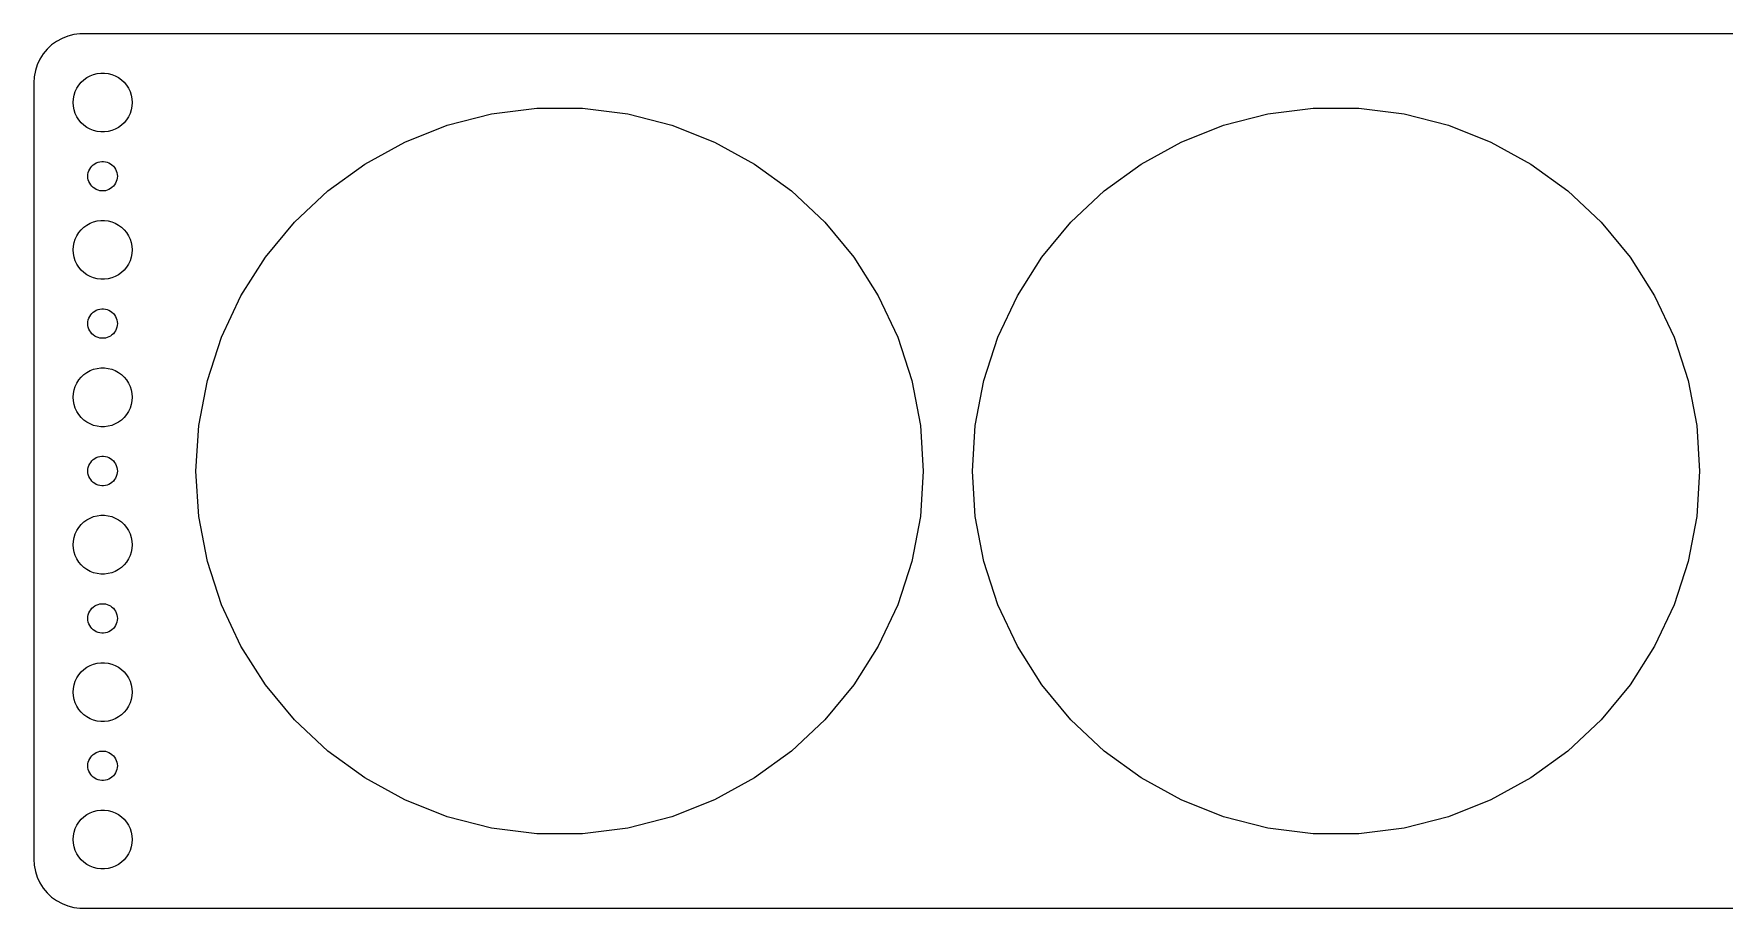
# Model space of a CAD drawing. Header units: metres. Extents: x -172 to 172, y -44 to 44.
# Drawn here: x -172 to 0, y -44.5 to 44.5 of the extents above; entities that cross this region are included whole.
import ezdxf

# ---------------------------------------------------------------- set-up
doc = ezdxf.new("R2010")
doc.units = ezdxf.units.M

msp = doc.modelspace()

# ---------------------------------------------------------------- linework, layer by layer
for p, q in [((-170.187, 43.3526), (-170.645, 42.9227)), ((-169.679, 43.7216), (-170.187, 43.3526)), ((-169.129, 44.0241), (-169.679, 43.7216)), ((-168.545, 44.2553), (-169.129, 44.0241)), ((-167.937, 44.4114), (-168.545, 44.2553)), ((-167.314, 44.4901), (-167.937, 44.4114)), ((167.314, 44.4901), (-167.314, 44.4901)), ((-171.649, 41.3406), (-171.843, 40.7434)), ((-171.382, 41.9088), (-171.649, 41.3406)), ((-171.045, 42.4389), (-171.382, 41.9088)), ((-170.645, 42.9227), (-171.045, 42.4389)), ((-171.961, 40.1267), (-172, 39.5)), ((-171.843, 40.7434), (-171.961, 40.1267)), ((-167.187, 39.5536), (-166.912, 39.8115)), ((-166.912, 39.8115), (-166.607, 40.033)), ((-166.607, 40.033), (-166.277, 40.2145)), ((-166.277, 40.2145), (-165.927, 40.3532)), ((-165.927, 40.3532), (-165.562, 40.4469)), ((-165.562, 40.4469), (-165.188, 40.4941)), ((-165.188, 40.4941), (-164.812, 40.4941)), ((-164.812, 40.4941), (-164.438, 40.4469)), ((-164.438, 40.4469), (-164.073, 40.3532)), ((-164.073, 40.3532), (-163.723, 40.2145)), ((-163.723, 40.2145), (-163.393, 40.033)), ((-163.393, 40.033), (-163.088, 39.8115)), ((-163.088, 39.8115), (-162.813, 39.5536)), ((-172, 39.5), (-172, -39.5)), ((-168, 37.5), (-167.976, 37.876)), ((-167.976, 37.876), (-167.906, 38.2461)), ((-167.906, 38.2461), (-167.789, 38.6044)), ((-167.789, 38.6044), (-167.629, 38.9453)), ((-167.629, 38.9453), (-167.427, 39.2634)), ((-167.427, 39.2634), (-167.187, 39.5536)), ((-162.813, 39.5536), (-162.573, 39.2634)), ((-162.573, 39.2634), (-162.371, 38.9453)), ((-162.371, 38.9453), (-162.211, 38.6044)), ((-162.211, 38.6044), (-162.094, 38.2461)), ((-162.094, 38.2461), (-162.024, 37.876)), ((-162.024, 37.876), (-162, 37.5)), ((-167.976, 37.124), (-168, 37.5)), ((-167.906, 36.7539), (-167.976, 37.124)), ((-167.789, 36.3956), (-167.906, 36.7539)), ((-167.629, 36.0547), (-167.789, 36.3956)), ((-162.211, 36.3956), (-162.371, 36.0547)), ((-162.094, 36.7539), (-162.211, 36.3956)), ((-162.024, 37.124), (-162.094, 36.7539)), ((-162, 37.5), (-162.024, 37.124)), ((-129.934, 35.1891), (-125.433, 36.3446)), ((-125.433, 36.3446), (-120.823, 36.927)), ((-120.823, 36.927), (-116.177, 36.927)), ((-116.177, 36.927), (-111.567, 36.3446)), ((-111.567, 36.3446), (-107.066, 35.1891)), ((-50.9336, 35.1891), (-46.4331, 36.3446)), ((-46.4331, 36.3446), (-41.8232, 36.927)), ((-41.8232, 36.927), (-37.1767, 36.927)), ((-37.1767, 36.927), (-32.5669, 36.3446)), ((-32.5669, 36.3446), (-28.0664, 35.1891)), ((-167.427, 35.7366), (-167.629, 36.0547)), ((-167.187, 35.4464), (-167.427, 35.7366)), ((-166.912, 35.1885), (-167.187, 35.4464)), ((-166.607, 34.967), (-166.912, 35.1885)), ((-166.277, 34.7855), (-166.607, 34.967)), ((-165.927, 34.6468), (-166.277, 34.7855)), ((-165.562, 34.5531), (-165.927, 34.6468)), ((-165.188, 34.5059), (-165.562, 34.5531)), ((-164.812, 34.5059), (-165.188, 34.5059)), ((-164.438, 34.5531), (-164.812, 34.5059)), ((-164.073, 34.6468), (-164.438, 34.5531)), ((-163.723, 34.7855), (-164.073, 34.6468)), ((-163.393, 34.967), (-163.723, 34.7855)), ((-163.088, 35.1885), (-163.393, 34.967)), ((-162.813, 35.4464), (-163.088, 35.1885)), ((-162.573, 35.7366), (-162.813, 35.4464)), ((-162.371, 36.0547), (-162.573, 35.7366)), ((-134.254, 33.4786), (-129.934, 35.1891)), ((-107.066, 35.1891), (-102.746, 33.4786)), ((-55.2538, 33.4786), (-50.9336, 35.1891)), ((-28.0664, 35.1891), (-23.7462, 33.4786)), ((-138.326, 31.2401), (-134.254, 33.4786)), ((-102.746, 33.4786), (-98.6744, 31.2401)), ((-59.3256, 31.2401), (-55.2538, 33.4786)), ((-23.7462, 33.4786), (-19.6744, 31.2401)), ((-166.214, 30.8817), (-166.093, 31.0268)), ((-166.093, 31.0268), (-165.956, 31.1558)), ((-165.956, 31.1558), (-165.804, 31.2665)), ((-165.804, 31.2665), (-165.639, 31.3572)), ((-165.639, 31.3572), (-165.464, 31.4266)), ((-165.464, 31.4266), (-165.281, 31.4734)), ((-165.281, 31.4734), (-165.094, 31.497)), ((-165.094, 31.497), (-164.906, 31.497)), ((-164.906, 31.497), (-164.719, 31.4734)), ((-164.719, 31.4734), (-164.536, 31.4266)), ((-164.536, 31.4266), (-164.361, 31.3572)), ((-164.361, 31.3572), (-164.196, 31.2665)), ((-164.196, 31.2665), (-164.044, 31.1558)), ((-164.044, 31.1558), (-163.907, 31.0268)), ((-163.907, 31.0268), (-163.786, 30.8817)), ((-142.085, 28.509), (-138.326, 31.2401)), ((-98.6744, 31.2401), (-94.9153, 28.509)), ((-63.0847, 28.509), (-59.3256, 31.2401)), ((-19.6744, 31.2401), (-15.9153, 28.509)), ((-166.5, 30), (-166.488, 30.188)), ((-166.488, 29.812), (-166.5, 30)), ((-166.488, 30.188), (-166.453, 30.373)), ((-166.453, 29.627), (-166.488, 29.812)), ((-166.453, 30.373), (-166.395, 30.5522)), ((-166.395, 29.4478), (-166.453, 29.627)), ((-166.395, 30.5522), (-166.314, 30.7226)), ((-166.314, 29.2774), (-166.395, 29.4478)), ((-166.314, 30.7226), (-166.214, 30.8817)), ((-166.214, 29.1183), (-166.314, 29.2774)), ((-163.786, 30.8817), (-163.686, 30.7226)), ((-163.686, 29.2774), (-163.786, 29.1183)), ((-163.686, 30.7226), (-163.605, 30.5522)), ((-163.605, 29.4478), (-163.686, 29.2774)), ((-163.605, 30.5522), (-163.547, 30.373)), ((-163.547, 29.627), (-163.605, 29.4478)), ((-163.547, 30.373), (-163.512, 30.188)), ((-163.512, 29.812), (-163.547, 29.627)), ((-163.512, 30.188), (-163.5, 30)), ((-163.5, 30), (-163.512, 29.812)), ((-166.093, 28.9732), (-166.214, 29.1183)), ((-165.956, 28.8442), (-166.093, 28.9732)), ((-165.804, 28.7335), (-165.956, 28.8442)), ((-165.639, 28.6427), (-165.804, 28.7335)), ((-165.464, 28.5734), (-165.639, 28.6427)), ((-165.281, 28.5266), (-165.464, 28.5734)), ((-165.094, 28.503), (-165.281, 28.5266)), ((-164.906, 28.503), (-165.094, 28.503)), ((-164.719, 28.5266), (-164.906, 28.503)), ((-164.536, 28.5734), (-164.719, 28.5266)), ((-164.361, 28.6427), (-164.536, 28.5734)), ((-164.196, 28.7335), (-164.361, 28.6427)), ((-164.044, 28.8442), (-164.196, 28.7335)), ((-163.907, 28.9732), (-164.044, 28.8442)), ((-163.786, 29.1183), (-163.907, 28.9732)), ((-145.472, 25.3282), (-142.085, 28.509)), ((-94.9153, 28.509), (-91.5282, 25.3282)), ((-66.4718, 25.3282), (-63.0847, 28.509)), ((-15.9153, 28.509), (-12.5282, 25.3282)), ((-167.629, 23.9453), (-167.427, 24.2634)), ((-167.427, 24.2634), (-167.187, 24.5536)), ((-167.187, 24.5536), (-166.912, 24.8115)), ((-166.912, 24.8115), (-166.607, 25.033)), ((-166.607, 25.033), (-166.277, 25.2145)), ((-166.277, 25.2145), (-165.927, 25.3532)), ((-165.927, 25.3532), (-165.562, 25.4469)), ((-165.562, 25.4469), (-165.188, 25.4941)), ((-165.188, 25.4941), (-164.812, 25.4941)), ((-164.812, 25.4941), (-164.438, 25.4469)), ((-164.438, 25.4469), (-164.073, 25.3532)), ((-164.073, 25.3532), (-163.723, 25.2145)), ((-163.723, 25.2145), (-163.393, 25.033)), ((-163.393, 25.033), (-163.088, 24.8115)), ((-163.088, 24.8115), (-162.813, 24.5536)), ((-162.813, 24.5536), (-162.573, 24.2634)), ((-162.573, 24.2634), (-162.371, 23.9453)), ((-148.434, 21.748), (-145.472, 25.3282)), ((-91.5282, 25.3282), (-88.5664, 21.748)), ((-69.4336, 21.748), (-66.4718, 25.3282)), ((-12.5282, 25.3282), (-9.56636, 21.748)), ((-168, 22.5), (-167.976, 22.876)), ((-167.976, 22.124), (-168, 22.5)), ((-167.976, 22.876), (-167.906, 23.2461)), ((-167.906, 23.2461), (-167.789, 23.6044)), ((-167.789, 23.6044), (-167.629, 23.9453)), ((-162.371, 23.9453), (-162.211, 23.6044)), ((-162.211, 23.6044), (-162.094, 23.2461)), ((-162.094, 23.2461), (-162.024, 22.876)), ((-162.024, 22.876), (-162, 22.5)), ((-162, 22.5), (-162.024, 22.124)), ((-167.906, 21.7539), (-167.976, 22.124)), ((-167.789, 21.3956), (-167.906, 21.7539)), ((-167.629, 21.0547), (-167.789, 21.3956)), ((-167.427, 20.7366), (-167.629, 21.0547)), ((-167.187, 20.4464), (-167.427, 20.7366)), ((-162.573, 20.7366), (-162.813, 20.4464)), ((-162.371, 21.0547), (-162.573, 20.7366)), ((-162.211, 21.3956), (-162.371, 21.0547)), ((-162.094, 21.7539), (-162.211, 21.3956)), ((-162.024, 22.124), (-162.094, 21.7539)), ((-150.923, 17.8249), (-148.434, 21.748)), ((-88.5664, 21.748), (-86.0766, 17.8249)), ((-71.9233, 17.8249), (-69.4336, 21.748)), ((-9.56636, 21.748), (-7.07664, 17.8249)), ((-166.912, 20.1884), (-167.187, 20.4464)), ((-166.607, 19.967), (-166.912, 20.1884)), ((-166.277, 19.7855), (-166.607, 19.967)), ((-165.927, 19.6468), (-166.277, 19.7855)), ((-165.562, 19.5531), (-165.927, 19.6468)), ((-165.188, 19.5059), (-165.562, 19.5531)), ((-164.812, 19.5059), (-165.188, 19.5059)), ((-164.438, 19.5531), (-164.812, 19.5059)), ((-164.073, 19.6468), (-164.438, 19.5531)), ((-163.723, 19.7855), (-164.073, 19.6468)), ((-163.393, 19.967), (-163.723, 19.7855)), ((-163.088, 20.1884), (-163.393, 19.967)), ((-162.813, 20.4464), (-163.088, 20.1884)), ((-152.902, 13.6206), (-150.923, 17.8249)), ((-86.0766, 17.8249), (-84.0983, 13.6206)), ((-73.9017, 13.6206), (-71.9233, 17.8249)), ((-7.07664, 17.8249), (-5.09827, 13.6206)), ((-166.453, 15.373), (-166.395, 15.5522)), ((-166.395, 15.5522), (-166.314, 15.7226)), ((-166.314, 15.7226), (-166.214, 15.8817)), ((-166.214, 15.8817), (-166.093, 16.0268)), ((-166.093, 16.0268), (-165.956, 16.1558)), ((-165.956, 16.1558), (-165.804, 16.2665)), ((-165.804, 16.2665), (-165.639, 16.3572)), ((-165.639, 16.3572), (-165.464, 16.4266)), ((-165.464, 16.4266), (-165.281, 16.4734)), ((-165.281, 16.4734), (-165.094, 16.497)), ((-165.094, 16.497), (-164.906, 16.497)), ((-164.906, 16.497), (-164.719, 16.4734)), ((-164.719, 16.4734), (-164.536, 16.4266)), ((-164.536, 16.4266), (-164.361, 16.3572)), ((-164.361, 16.3572), (-164.196, 16.2665)), ((-164.196, 16.2665), (-164.044, 16.1558)), ((-164.044, 16.1558), (-163.907, 16.0268)), ((-163.907, 16.0268), (-163.786, 15.8817)), ((-163.786, 15.8817), (-163.686, 15.7226)), ((-163.686, 15.7226), (-163.605, 15.5522)), ((-163.605, 15.5522), (-163.547, 15.373)), ((-166.5, 15), (-166.488, 15.188)), ((-166.488, 14.812), (-166.5, 15)), ((-166.488, 15.188), (-166.453, 15.373)), ((-166.453, 14.627), (-166.488, 14.812)), ((-166.395, 14.4478), (-166.453, 14.627)), ((-166.314, 14.2774), (-166.395, 14.4478)), ((-166.214, 14.1183), (-166.314, 14.2774)), ((-166.093, 13.9732), (-166.214, 14.1183)), ((-165.956, 13.8442), (-166.093, 13.9732)), ((-165.804, 13.7335), (-165.956, 13.8442)), ((-164.044, 13.8442), (-164.196, 13.7335)), ((-163.907, 13.9732), (-164.044, 13.8442)), ((-163.786, 14.1183), (-163.907, 13.9732)), ((-163.686, 14.2774), (-163.786, 14.1183)), ((-163.605, 14.4478), (-163.686, 14.2774)), ((-163.547, 14.627), (-163.605, 14.4478)), ((-163.547, 15.373), (-163.512, 15.188)), ((-163.512, 14.812), (-163.547, 14.627)), ((-163.512, 15.188), (-163.5, 15)), ((-163.5, 15), (-163.512, 14.812)), ((-165.639, 13.6427), (-165.804, 13.7335)), ((-165.464, 13.5734), (-165.639, 13.6427)), ((-165.281, 13.5266), (-165.464, 13.5734)), ((-165.094, 13.5029), (-165.281, 13.5266)), ((-164.906, 13.5029), (-165.094, 13.5029)), ((-164.719, 13.5266), (-164.906, 13.5029)), ((-164.536, 13.5734), (-164.719, 13.5266)), ((-164.361, 13.6427), (-164.536, 13.5734)), ((-164.196, 13.7335), (-164.361, 13.6427)), ((-154.338, 9.20152), (-152.902, 13.6206)), ((-84.0983, 13.6206), (-82.6624, 9.20152)), ((-75.3376, 9.20152), (-73.9017, 13.6206)), ((-5.09827, 13.6206), (-3.66241, 9.20152)), ((-166.277, 10.2145), (-165.927, 10.3532)), ((-165.927, 10.3532), (-165.562, 10.4469)), ((-165.562, 10.4469), (-165.188, 10.4941)), ((-165.188, 10.4941), (-164.812, 10.4941)), ((-164.812, 10.4941), (-164.438, 10.4469)), ((-164.438, 10.4469), (-164.073, 10.3532)), ((-164.073, 10.3532), (-163.723, 10.2145)), ((-167.906, 8.24606), (-167.789, 8.60437)), ((-167.789, 8.60437), (-167.629, 8.94525)), ((-167.629, 8.94525), (-167.427, 9.26335)), ((-167.427, 9.26335), (-167.187, 9.55363)), ((-167.187, 9.55363), (-166.912, 9.81154)), ((-166.912, 9.81154), (-166.607, 10.033)), ((-166.607, 10.033), (-166.277, 10.2145)), ((-163.723, 10.2145), (-163.393, 10.033)), ((-163.393, 10.033), (-163.088, 9.81154)), ((-163.088, 9.81154), (-162.813, 9.55363)), ((-162.813, 9.55363), (-162.573, 9.26335)), ((-162.573, 9.26335), (-162.371, 8.94525)), ((-162.371, 8.94525), (-162.211, 8.60437)), ((-162.211, 8.60437), (-162.094, 8.24606)), ((-155.208, 4.63733), (-154.338, 9.20152)), ((-82.6624, 9.20152), (-81.7917, 4.63733)), ((-76.2082, 4.63733), (-75.3376, 9.20152)), ((-3.66241, 9.20152), (-2.79175, 4.63733)), ((-168, 7.5), (-167.976, 7.87599)), ((-167.976, 7.12399), (-168, 7.5)), ((-167.976, 7.87599), (-167.906, 8.24606)), ((-167.906, 6.75392), (-167.976, 7.12399)), ((-162.094, 8.24606), (-162.024, 7.87599)), ((-162.024, 7.12399), (-162.094, 6.75392)), ((-162.024, 7.87599), (-162, 7.5)), ((-162, 7.5), (-162.024, 7.12399)), ((-167.789, 6.39561), (-167.906, 6.75392)), ((-167.629, 6.05473), (-167.789, 6.39561)), ((-167.427, 5.73663), (-167.629, 6.05473)), ((-167.187, 5.44635), (-167.427, 5.73663)), ((-166.912, 5.18845), (-167.187, 5.44635)), ((-166.607, 4.96701), (-166.912, 5.18845)), ((-163.088, 5.18845), (-163.393, 4.96701)), ((-162.813, 5.44635), (-163.088, 5.18845)), ((-162.573, 5.73663), (-162.813, 5.44635)), ((-162.371, 6.05473), (-162.573, 5.73663)), ((-162.211, 6.39561), (-162.371, 6.05473)), ((-162.094, 6.75392), (-162.211, 6.39561)), ((-166.277, 4.78551), (-166.607, 4.96701)), ((-165.927, 4.64682), (-166.277, 4.78551)), ((-165.562, 4.55313), (-165.927, 4.64682)), ((-165.188, 4.50591), (-165.562, 4.55313)), ((-164.812, 4.50591), (-165.188, 4.50591)), ((-164.438, 4.55313), (-164.812, 4.50591)), ((-164.073, 4.64682), (-164.438, 4.55313)), ((-163.723, 4.78551), (-164.073, 4.64682)), ((-163.393, 4.96701), (-163.723, 4.78551)), ((-155.5, 0), (-155.208, 4.63733)), ((-81.7917, 4.63733), (-81.5, 0)), ((-76.5, 0), (-76.2082, 4.63733)), ((-2.79175, 4.63733), (-2.5, 0)), ((-166.5, 0), (-166.488, 0.18799)), ((-166.488, -0.18799), (-166.5, 0)), ((-166.488, 0.18799), (-166.453, 0.37303)), ((-166.453, 0.37303), (-166.395, 0.55219)), ((-166.395, 0.55219), (-166.314, 0.72263)), ((-166.314, 0.72263), (-166.214, 0.88167)), ((-166.214, 0.88167), (-166.093, 1.02681)), ((-166.093, 1.02681), (-165.956, 1.15576)), ((-165.956, 1.15576), (-165.804, 1.26648)), ((-165.804, 1.26648), (-165.639, 1.35724)), ((-165.639, 1.35724), (-165.464, 1.42657)), ((-165.464, 1.42657), (-165.281, 1.47342)), ((-165.281, 1.47342), (-165.094, 1.49704)), ((-165.094, 1.49704), (-164.906, 1.49704)), ((-164.906, 1.49704), (-164.719, 1.47342)), ((-164.719, 1.47342), (-164.536, 1.42657)), ((-164.536, 1.42657), (-164.361, 1.35724)), ((-164.361, 1.35724), (-164.196, 1.26648)), ((-164.196, 1.26648), (-164.044, 1.15576)), ((-164.044, 1.15576), (-163.907, 1.02681)), ((-163.907, 1.02681), (-163.786, 0.88167)), ((-163.786, 0.88167), (-163.686, 0.72263)), ((-163.686, 0.72263), (-163.605, 0.55219)), ((-163.605, 0.55219), (-163.547, 0.37303)), ((-163.547, 0.37303), (-163.512, 0.18799)), ((-163.512, 0.18799), (-163.5, 0)), ((-163.5, 0), (-163.512, -0.18799)), ((-155.208, -4.63733), (-155.5, 0)), ((-81.5, 0), (-81.7917, -4.63733)), ((-76.2082, -4.63733), (-76.5, 0)), ((-2.5, 0), (-2.79175, -4.63733)), ((-166.453, -0.37303), (-166.488, -0.18799)), ((-166.395, -0.55219), (-166.453, -0.37303)), ((-166.314, -0.72263), (-166.395, -0.55219)), ((-166.214, -0.88167), (-166.314, -0.72263)), ((-166.093, -1.02681), (-166.214, -0.88167)), ((-165.956, -1.15576), (-166.093, -1.02681)), ((-165.804, -1.26648), (-165.956, -1.15576)), ((-165.639, -1.35724), (-165.804, -1.26648)), ((-165.464, -1.42657), (-165.639, -1.35724)), ((-165.281, -1.47342), (-165.464, -1.42657)), ((-165.094, -1.49704), (-165.281, -1.47342)), ((-164.906, -1.49704), (-165.094, -1.49704)), ((-164.719, -1.47342), (-164.906, -1.49704)), ((-164.536, -1.42657), (-164.719, -1.47342)), ((-164.361, -1.35724), (-164.536, -1.42657)), ((-164.196, -1.26648), (-164.361, -1.35724)), ((-164.044, -1.15576), (-164.196, -1.26648)), ((-163.907, -1.02681), (-164.044, -1.15576)), ((-163.786, -0.88167), (-163.907, -1.02681)), ((-163.686, -0.72263), (-163.786, -0.88167)), ((-163.605, -0.55219), (-163.686, -0.72263)), ((-163.547, -0.37303), (-163.605, -0.55219)), ((-163.512, -0.18799), (-163.547, -0.37303)), ((-166.912, -5.18845), (-166.607, -4.96701)), ((-166.607, -4.96701), (-166.277, -4.78551)), ((-166.277, -4.78551), (-165.927, -4.64682)), ((-165.927, -4.64682), (-165.562, -4.55313)), ((-165.562, -4.55313), (-165.188, -4.50591)), ((-165.188, -4.50591), (-164.812, -4.50591)), ((-164.812, -4.50591), (-164.438, -4.55313)), ((-164.438, -4.55313), (-164.073, -4.64682)), ((-164.073, -4.64682), (-163.723, -4.78551)), ((-163.723, -4.78551), (-163.393, -4.96701)), ((-163.393, -4.96701), (-163.088, -5.18845)), ((-154.338, -9.20152), (-155.208, -4.63733)), ((-81.7917, -4.63733), (-82.6624, -9.20152)), ((-75.3376, -9.20152), (-76.2082, -4.63733)), ((-2.79175, -4.63733), (-3.66241, -9.20152)), ((-167.976, -7.12399), (-167.906, -6.75392)), ((-167.906, -6.75392), (-167.789, -6.39561)), ((-167.789, -6.39561), (-167.629, -6.05473)), ((-167.629, -6.05473), (-167.427, -5.73663)), ((-167.427, -5.73663), (-167.187, -5.44635)), ((-167.187, -5.44635), (-166.912, -5.18845)), ((-163.088, -5.18845), (-162.813, -5.44635)), ((-162.813, -5.44635), (-162.573, -5.73663)), ((-162.573, -5.73663), (-162.371, -6.05473)), ((-162.371, -6.05473), (-162.211, -6.39561)), ((-162.211, -6.39561), (-162.094, -6.75392)), ((-162.094, -6.75392), (-162.024, -7.12399)), ((-168, -7.5), (-167.976, -7.12399)), ((-167.976, -7.87599), (-168, -7.5)), ((-167.906, -8.24606), (-167.976, -7.87599)), ((-167.789, -8.60437), (-167.906, -8.24606)), ((-162.094, -8.24606), (-162.211, -8.60437)), ((-162.024, -7.87599), (-162.094, -8.24606)), ((-162.024, -7.12399), (-162, -7.5)), ((-162, -7.5), (-162.024, -7.87599)), ((-167.629, -8.94525), (-167.789, -8.60437)), ((-167.427, -9.26335), (-167.629, -8.94525)), ((-167.187, -9.55363), (-167.427, -9.26335)), ((-166.912, -9.81154), (-167.187, -9.55363)), ((-166.607, -10.033), (-166.912, -9.81154)), ((-166.277, -10.2145), (-166.607, -10.033)), ((-165.927, -10.3532), (-166.277, -10.2145)), ((-163.723, -10.2145), (-164.073, -10.3532)), ((-163.393, -10.033), (-163.723, -10.2145)), ((-163.088, -9.81154), (-163.393, -10.033)), ((-162.813, -9.55363), (-163.088, -9.81154)), ((-162.573, -9.26335), (-162.813, -9.55363)), ((-162.371, -8.94525), (-162.573, -9.26335)), ((-162.211, -8.60437), (-162.371, -8.94525)), ((-152.902, -13.6206), (-154.338, -9.20152)), ((-82.6624, -9.20152), (-84.0983, -13.6206)), ((-73.9017, -13.6206), (-75.3376, -9.20152)), ((-3.66241, -9.20152), (-5.09827, -13.6206)), ((-165.562, -10.4469), (-165.927, -10.3532)), ((-165.188, -10.4941), (-165.562, -10.4469)), ((-164.812, -10.4941), (-165.188, -10.4941)), ((-164.438, -10.4469), (-164.812, -10.4941)), ((-164.073, -10.3532), (-164.438, -10.4469)), ((-165.956, -13.8442), (-165.804, -13.7335)), ((-165.804, -13.7335), (-165.639, -13.6427)), ((-165.639, -13.6427), (-165.464, -13.5734)), ((-165.464, -13.5734), (-165.281, -13.5266)), ((-165.281, -13.5266), (-165.094, -13.5029)), ((-165.094, -13.5029), (-164.906, -13.5029)), ((-164.906, -13.5029), (-164.719, -13.5266)), ((-164.719, -13.5266), (-164.536, -13.5734)), ((-164.536, -13.5734), (-164.361, -13.6427)), ((-164.361, -13.6427), (-164.196, -13.7335)), ((-164.196, -13.7335), (-164.044, -13.8442)), ((-150.923, -17.8249), (-152.902, -13.6206)), ((-84.0983, -13.6206), (-86.0766, -17.8249)), ((-71.9233, -17.8249), (-73.9017, -13.6206)), ((-5.09827, -13.6206), (-7.07664, -17.8249)), ((-166.5, -15), (-166.488, -14.812)), ((-166.488, -15.188), (-166.5, -15)), ((-166.488, -14.812), (-166.453, -14.627)), ((-166.453, -15.373), (-166.488, -15.188)), ((-166.453, -14.627), (-166.395, -14.4478)), ((-166.395, -15.5522), (-166.453, -15.373)), ((-166.395, -14.4478), (-166.314, -14.2774)), ((-166.314, -14.2774), (-166.214, -14.1183)), ((-166.214, -14.1183), (-166.093, -13.9732)), ((-166.093, -13.9732), (-165.956, -13.8442)), ((-164.044, -13.8442), (-163.907, -13.9732)), ((-163.907, -13.9732), (-163.786, -14.1183)), ((-163.786, -14.1183), (-163.686, -14.2774)), ((-163.686, -14.2774), (-163.605, -14.4478)), ((-163.605, -14.4478), (-163.547, -14.627)), ((-163.547, -15.373), (-163.605, -15.5522)), ((-163.547, -14.627), (-163.512, -14.812)), ((-163.512, -15.188), (-163.547, -15.373)), ((-163.512, -14.812), (-163.5, -15)), ((-163.5, -15), (-163.512, -15.188)), ((-166.314, -15.7226), (-166.395, -15.5522)), ((-166.214, -15.8817), (-166.314, -15.7226)), ((-166.093, -16.0268), (-166.214, -15.8817)), ((-165.956, -16.1558), (-166.093, -16.0268)), ((-165.804, -16.2665), (-165.956, -16.1558)), ((-165.639, -16.3572), (-165.804, -16.2665)), ((-165.464, -16.4266), (-165.639, -16.3572)), ((-165.281, -16.4734), (-165.464, -16.4266)), ((-165.094, -16.497), (-165.281, -16.4734)), ((-164.906, -16.497), (-165.094, -16.497)), ((-164.719, -16.4734), (-164.906, -16.497)), ((-164.536, -16.4266), (-164.719, -16.4734)), ((-164.361, -16.3572), (-164.536, -16.4266)), ((-164.196, -16.2665), (-164.361, -16.3572)), ((-164.044, -16.1558), (-164.196, -16.2665)), ((-163.907, -16.0268), (-164.044, -16.1558)), ((-163.786, -15.8817), (-163.907, -16.0268)), ((-163.686, -15.7226), (-163.786, -15.8817)), ((-163.605, -15.5522), (-163.686, -15.7226)), ((-148.434, -21.748), (-150.923, -17.8249)), ((-86.0766, -17.8249), (-88.5664, -21.748)), ((-69.4336, -21.748), (-71.9233, -17.8249)), ((-7.07664, -17.8249), (-9.56636, -21.748)), ((-167.427, -20.7366), (-167.187, -20.4464)), ((-167.187, -20.4464), (-166.912, -20.1884)), ((-166.912, -20.1884), (-166.607, -19.967)), ((-166.607, -19.967), (-166.277, -19.7855)), ((-166.277, -19.7855), (-165.927, -19.6468)), ((-165.927, -19.6468), (-165.562, -19.5531)), ((-165.562, -19.5531), (-165.188, -19.5059)), ((-165.188, -19.5059), (-164.812, -19.5059)), ((-164.812, -19.5059), (-164.438, -19.5531)), ((-164.438, -19.5531), (-164.073, -19.6468)), ((-164.073, -19.6468), (-163.723, -19.7855)), ((-163.723, -19.7855), (-163.393, -19.967)), ((-163.393, -19.967), (-163.088, -20.1884)), ((-163.088, -20.1884), (-162.813, -20.4464)), ((-162.813, -20.4464), (-162.573, -20.7366)), ((-168, -22.5), (-167.976, -22.124)), ((-167.976, -22.124), (-167.906, -21.7539)), ((-167.906, -21.7539), (-167.789, -21.3956)), ((-167.789, -21.3956), (-167.629, -21.0547)), ((-167.629, -21.0547), (-167.427, -20.7366)), ((-162.573, -20.7366), (-162.371, -21.0547)), ((-162.371, -21.0547), (-162.211, -21.3956)), ((-162.211, -21.3956), (-162.094, -21.7539)), ((-162.094, -21.7539), (-162.024, -22.124)), ((-162.024, -22.124), (-162, -22.5)), ((-145.472, -25.3282), (-148.434, -21.748)), ((-88.5664, -21.748), (-91.5282, -25.3282)), ((-66.4718, -25.3282), (-69.4336, -21.748)), ((-9.56636, -21.748), (-12.5282, -25.3282)), ((-167.976, -22.876), (-168, -22.5)), ((-167.906, -23.2461), (-167.976, -22.876)), ((-167.789, -23.6044), (-167.906, -23.2461)), ((-167.629, -23.9453), (-167.789, -23.6044)), ((-167.427, -24.2634), (-167.629, -23.9453)), ((-162.371, -23.9453), (-162.573, -24.2634)), ((-162.211, -23.6044), (-162.371, -23.9453)), ((-162.094, -23.2461), (-162.211, -23.6044)), ((-162.024, -22.876), (-162.094, -23.2461)), ((-162, -22.5), (-162.024, -22.876)), ((-167.187, -24.5536), (-167.427, -24.2634)), ((-166.912, -24.8115), (-167.187, -24.5536)), ((-166.607, -25.033), (-166.912, -24.8115)), ((-166.277, -25.2145), (-166.607, -25.033)), ((-165.927, -25.3532), (-166.277, -25.2145)), ((-165.562, -25.4469), (-165.927, -25.3532)), ((-165.188, -25.4941), (-165.562, -25.4469)), ((-164.812, -25.4941), (-165.188, -25.4941)), ((-164.438, -25.4469), (-164.812, -25.4941)), ((-164.073, -25.3532), (-164.438, -25.4469)), ((-163.723, -25.2145), (-164.073, -25.3532)), ((-163.393, -25.033), (-163.723, -25.2145)), ((-163.088, -24.8115), (-163.393, -25.033)), ((-162.813, -24.5536), (-163.088, -24.8115)), ((-162.573, -24.2634), (-162.813, -24.5536)), ((-142.085, -28.509), (-145.472, -25.3282)), ((-91.5282, -25.3282), (-94.9153, -28.509)), ((-63.0847, -28.509), (-66.4718, -25.3282)), ((-12.5282, -25.3282), (-15.9153, -28.509)), ((-166.314, -29.2774), (-166.214, -29.1183)), ((-166.214, -29.1183), (-166.093, -28.9732)), ((-166.093, -28.9732), (-165.956, -28.8442)), ((-165.956, -28.8442), (-165.804, -28.7335)), ((-165.804, -28.7335), (-165.639, -28.6427)), ((-165.639, -28.6427), (-165.464, -28.5734)), ((-165.464, -28.5734), (-165.281, -28.5266)), ((-165.281, -28.5266), (-165.094, -28.503)), ((-165.094, -28.503), (-164.906, -28.503)), ((-164.906, -28.503), (-164.719, -28.5266)), ((-164.719, -28.5266), (-164.536, -28.5734)), ((-164.536, -28.5734), (-164.361, -28.6427)), ((-164.361, -28.6427), (-164.196, -28.7335)), ((-164.196, -28.7335), (-164.044, -28.8442)), ((-164.044, -28.8442), (-163.907, -28.9732)), ((-163.907, -28.9732), (-163.786, -29.1183)), ((-163.786, -29.1183), (-163.686, -29.2774)), ((-138.326, -31.2401), (-142.085, -28.509)), ((-94.9153, -28.509), (-98.6744, -31.2401)), ((-59.3256, -31.2401), (-63.0847, -28.509)), ((-15.9153, -28.509), (-19.6744, -31.2401)), ((-166.5, -30), (-166.488, -29.812)), ((-166.488, -30.188), (-166.5, -30)), ((-166.488, -29.812), (-166.453, -29.627)), ((-166.453, -30.373), (-166.488, -30.188)), ((-166.453, -29.627), (-166.395, -29.4478)), ((-166.395, -30.5522), (-166.453, -30.373)), ((-166.395, -29.4478), (-166.314, -29.2774)), ((-166.314, -30.7226), (-166.395, -30.5522)), ((-166.214, -30.8817), (-166.314, -30.7226)), ((-166.093, -31.0268), (-166.214, -30.8817)), ((-163.786, -30.8817), (-163.907, -31.0268)), ((-163.686, -30.7226), (-163.786, -30.8817)), ((-163.686, -29.2774), (-163.605, -29.4478)), ((-163.605, -30.5522), (-163.686, -30.7226)), ((-163.605, -29.4478), (-163.547, -29.627)), ((-163.547, -30.373), (-163.605, -30.5522)), ((-163.547, -29.627), (-163.512, -29.812)), ((-163.512, -30.188), (-163.547, -30.373)), ((-163.512, -29.812), (-163.5, -30)), ((-163.5, -30), (-163.512, -30.188)), ((-165.956, -31.1558), (-166.093, -31.0268)), ((-165.804, -31.2665), (-165.956, -31.1558)), ((-165.639, -31.3572), (-165.804, -31.2665)), ((-165.464, -31.4266), (-165.639, -31.3572)), ((-165.281, -31.4734), (-165.464, -31.4266)), ((-165.094, -31.497), (-165.281, -31.4734)), ((-164.906, -31.497), (-165.094, -31.497)), ((-164.719, -31.4734), (-164.906, -31.497)), ((-164.536, -31.4266), (-164.719, -31.4734)), ((-164.361, -31.3572), (-164.536, -31.4266)), ((-164.196, -31.2665), (-164.361, -31.3572)), ((-164.044, -31.1558), (-164.196, -31.2665)), ((-163.907, -31.0268), (-164.044, -31.1558)), ((-134.254, -33.4786), (-138.326, -31.2401)), ((-98.6744, -31.2401), (-102.746, -33.4786)), ((-55.2538, -33.4786), (-59.3256, -31.2401)), ((-19.6744, -31.2401), (-23.7462, -33.4786)), ((-129.934, -35.1891), (-134.254, -33.4786)), ((-102.746, -33.4786), (-107.066, -35.1891)), ((-50.9336, -35.1891), (-55.2538, -33.4786)), ((-23.7462, -33.4786), (-28.0664, -35.1891)), ((-167.789, -36.3956), (-167.629, -36.0547)), ((-167.629, -36.0547), (-167.427, -35.7366)), ((-167.427, -35.7366), (-167.187, -35.4464)), ((-167.187, -35.4464), (-166.912, -35.1885)), ((-166.912, -35.1885), (-166.607, -34.967)), ((-166.607, -34.967), (-166.277, -34.7855)), ((-166.277, -34.7855), (-165.927, -34.6468)), ((-165.927, -34.6468), (-165.562, -34.5531)), ((-165.562, -34.5531), (-165.188, -34.5059)), ((-165.188, -34.5059), (-164.812, -34.5059)), ((-164.812, -34.5059), (-164.438, -34.5531)), ((-164.438, -34.5531), (-164.073, -34.6468)), ((-164.073, -34.6468), (-163.723, -34.7855)), ((-163.723, -34.7855), (-163.393, -34.967)), ((-163.393, -34.967), (-163.088, -35.1885)), ((-163.088, -35.1885), (-162.813, -35.4464)), ((-162.813, -35.4464), (-162.573, -35.7366)), ((-162.573, -35.7366), (-162.371, -36.0547)), ((-162.371, -36.0547), (-162.211, -36.3956)), ((-125.433, -36.3446), (-129.934, -35.1891)), ((-107.066, -35.1891), (-111.567, -36.3446)), ((-46.4331, -36.3446), (-50.9336, -35.1891)), ((-28.0664, -35.1891), (-32.5669, -36.3446)), ((-168, -37.5), (-167.976, -37.124)), ((-167.976, -37.876), (-168, -37.5)), ((-167.976, -37.124), (-167.906, -36.7539)), ((-167.906, -36.7539), (-167.789, -36.3956)), ((-162.211, -36.3956), (-162.094, -36.7539)), ((-162.094, -36.7539), (-162.024, -37.124)), ((-162.024, -37.124), (-162, -37.5)), ((-162, -37.5), (-162.024, -37.876)), ((-120.823, -36.927), (-125.433, -36.3446)), ((-116.177, -36.927), (-120.823, -36.927)), ((-111.567, -36.3446), (-116.177, -36.927)), ((-41.8232, -36.927), (-46.4331, -36.3446)), ((-37.1767, -36.927), (-41.8232, -36.927)), ((-32.5669, -36.3446), (-37.1767, -36.927)), ((-172, -39.5), (-171.961, -40.1267)), ((-167.906, -38.2461), (-167.976, -37.876)), ((-167.789, -38.6044), (-167.906, -38.2461)), ((-167.629, -38.9453), (-167.789, -38.6044)), ((-167.427, -39.2634), (-167.629, -38.9453)), ((-167.187, -39.5536), (-167.427, -39.2634)), ((-166.912, -39.8115), (-167.187, -39.5536)), ((-162.813, -39.5536), (-163.088, -39.8115)), ((-162.573, -39.2634), (-162.813, -39.5536)), ((-162.371, -38.9453), (-162.573, -39.2634)), ((-162.211, -38.6044), (-162.371, -38.9453)), ((-162.094, -38.2461), (-162.211, -38.6044)), ((-162.024, -37.876), (-162.094, -38.2461)), ((-171.961, -40.1267), (-171.843, -40.7434)), ((-171.843, -40.7434), (-171.649, -41.3406)), ((-166.607, -40.033), (-166.912, -39.8115)), ((-166.277, -40.2145), (-166.607, -40.033)), ((-165.927, -40.3532), (-166.277, -40.2145)), ((-165.562, -40.4469), (-165.927, -40.3532)), ((-165.188, -40.4941), (-165.562, -40.4469)), ((-164.812, -40.4941), (-165.188, -40.4941)), ((-164.438, -40.4469), (-164.812, -40.4941)), ((-164.073, -40.3532), (-164.438, -40.4469)), ((-163.723, -40.2145), (-164.073, -40.3532)), ((-163.393, -40.033), (-163.723, -40.2145)), ((-163.088, -39.8115), (-163.393, -40.033)), ((-171.649, -41.3406), (-171.382, -41.9088)), ((-171.382, -41.9088), (-171.045, -42.4389)), ((-171.045, -42.4389), (-170.645, -42.9227)), ((-170.645, -42.9227), (-170.187, -43.3526)), ((-170.187, -43.3526), (-169.679, -43.7216)), ((-169.679, -43.7216), (-169.129, -44.0241)), ((-169.129, -44.0241), (-168.545, -44.2553)), ((-168.545, -44.2553), (-167.937, -44.4114)), ((-167.937, -44.4114), (-167.314, -44.4901)), ((-167.314, -44.4901), (167.314, -44.4901))]:
    msp.add_line(p, q)

doc.saveas('drawing.dxf')
